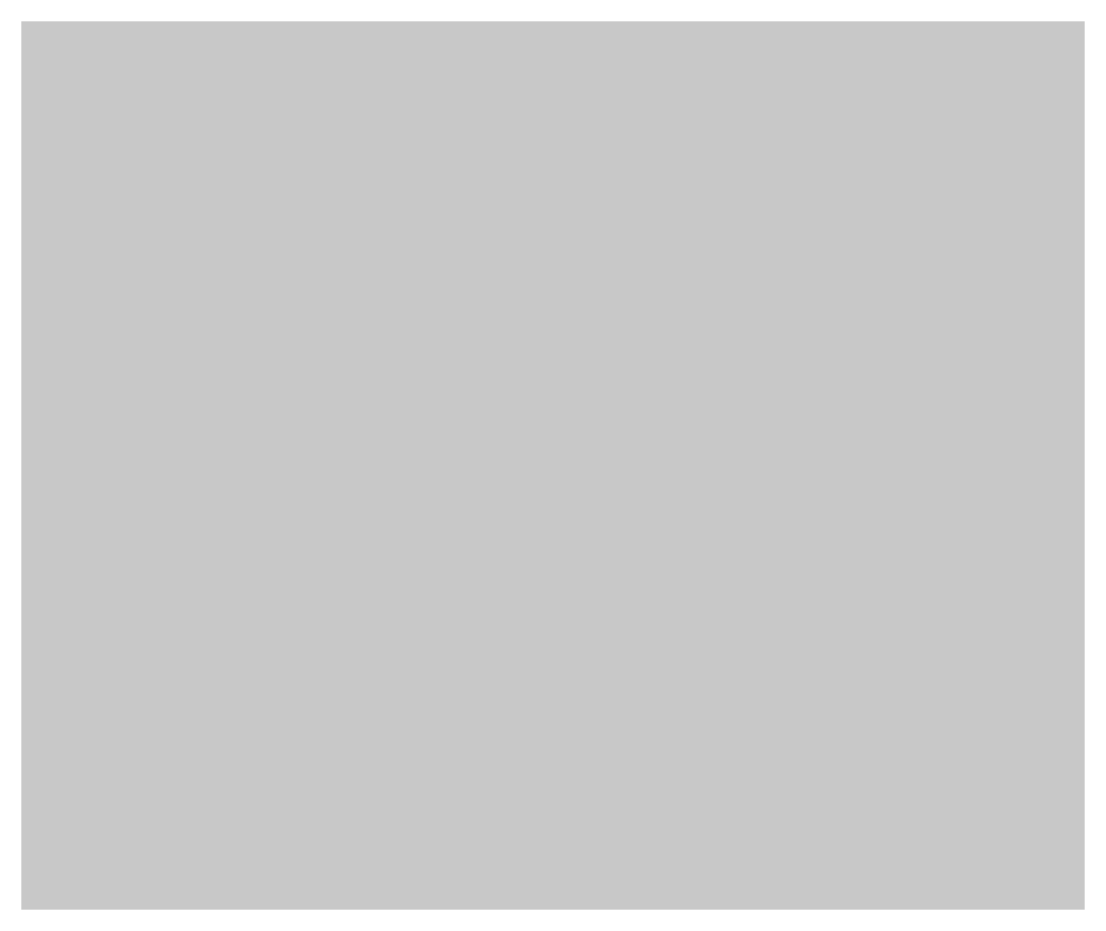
# Model space of a CAD drawing. Header units: inches. Extents: x 668003 to 668462, y -211 to 172.
import ezdxf

# ---------------------------------------------------------------- set-up
doc = ezdxf.new("R2010")
doc.units = ezdxf.units.IN
doc.header["$MEASUREMENT"] = 0

msp = doc.modelspace()

# ---------------------------------------------------------------- hatches: boundary and pattern name
msp.add_hatch(color=256).paths.add_polyline_path([(668003.4, -210.74), (668003.4, 172), (668461.7, 172), (668461.7, -210.74), (668003.4, -210.74)], flags=0)

doc.saveas('drawing.dxf')
